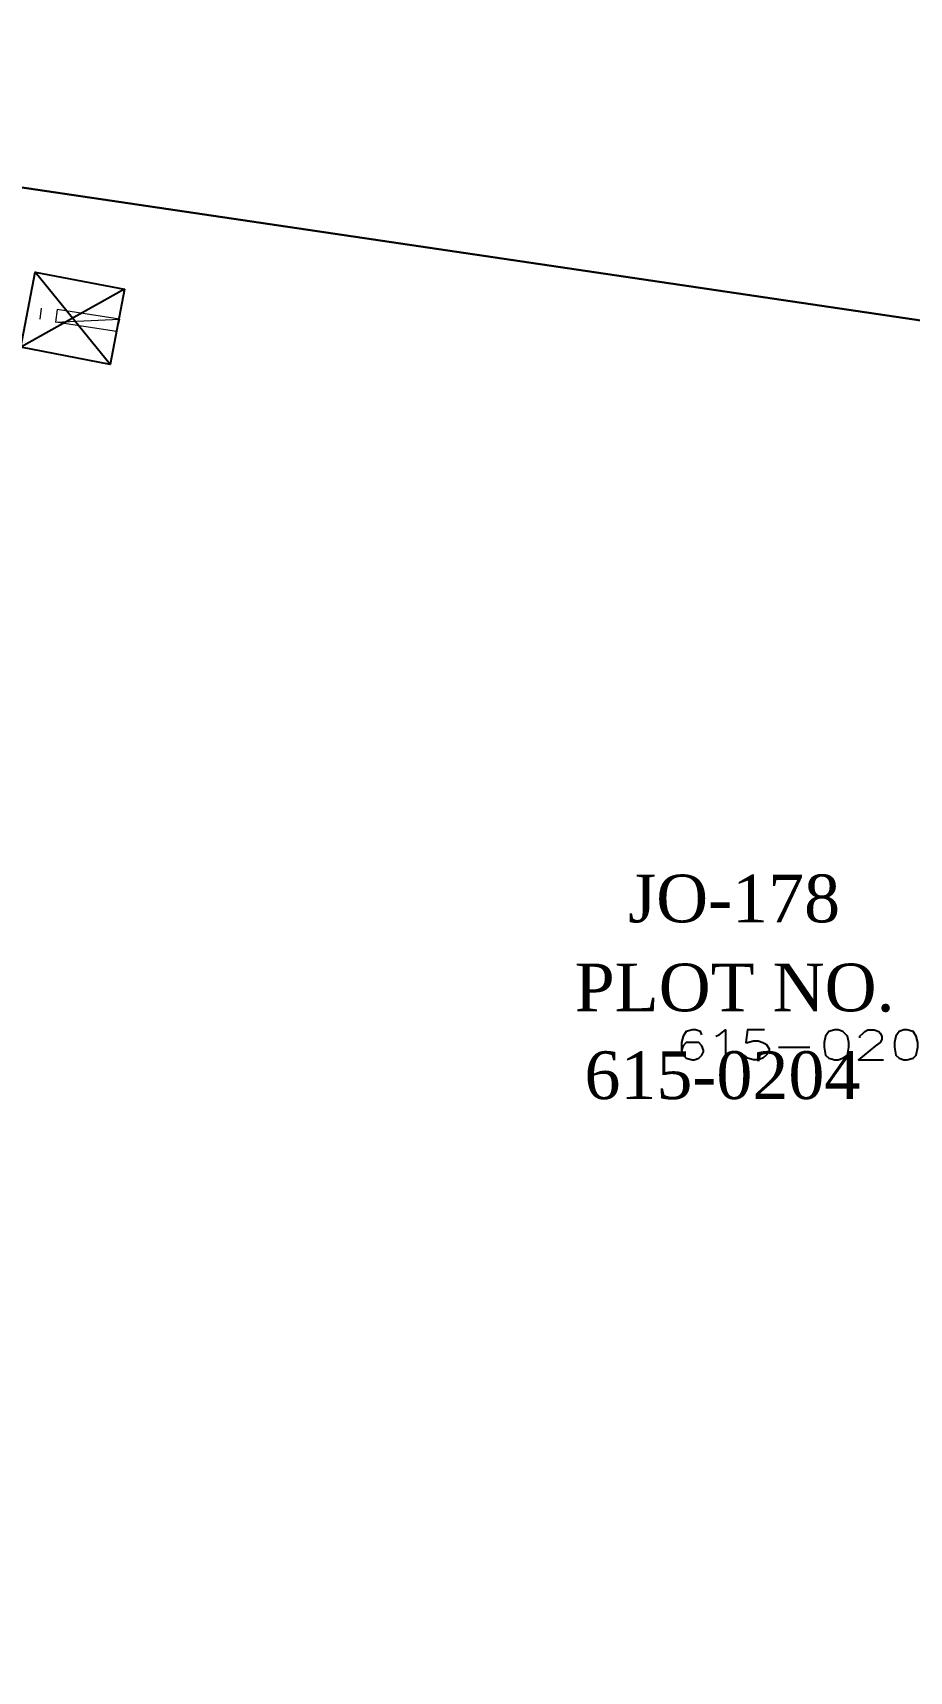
# Model space of a CAD drawing. Header units: inches. Extents: x 5 to 844, y 8 to 596.
# Drawn here: x 457.3 to 529.2, y 151.3 to 285.8 of the extents above; entities that cross this region are included whole.
import ezdxf

# ---------------------------------------------------------------- set-up
doc = ezdxf.new("R2010")
doc.units = ezdxf.units.IN
doc.header["$MEASUREMENT"] = 0
doc.layers.add('PDF_Geometry', color=7, linetype='Continuous', true_color=0x989898)
doc.layers.add('PDF_Text', color=7, linetype='Continuous')
doc.styles.add('PDF Times New Roman', font='times.ttf')

msp = doc.modelspace()

# ---------------------------------------------------------------- linework, layer by layer
at = {"layer": 'PDF_Geometry', "color": 9, "lineweight": 25, "true_color": 0xbababa}
for points in [[(454.49, 371.95), (545.26, 358.58), (531.12, 262.03), (440.61, 275.4), (454.49, 371.95)], [(440.61, 275.4), (531.12, 262.03), (621.63, 248.79), (604.66, 133.08), (590.77, 122.67), (433.79, 145.68), (423.51, 159.56), (440.61, 275.4)]]:
    msp.add_lwpolyline(points, dxfattribs=at)
at = {"layer": 'PDF_Geometry', "lineweight": 0}
for points in [[(454.49, 371.95), (440.61, 275.4), (531.12, 262.03), (545.26, 358.58), (454.49, 371.95)], [(440.61, 275.4), (423.51, 159.56), (433.79, 145.68), (590.77, 122.67), (604.66, 133.08), (621.63, 248.79), (531.12, 262.03), (440.61, 275.4)]]:
    msp.add_lwpolyline(points, dxfattribs=at)
at = {"layer": 'PDF_Geometry', "color": 6, "lineweight": 25}
for points in [[(464.78, 264.73), (463.62, 258.56), (456.29, 259.97), (457.45, 266.14), (464.78, 264.73)], [(463.62, 258.56), (457.45, 266.14)], [(464.78, 264.73), (456.29, 259.97)]]:
    msp.add_lwpolyline(points, dxfattribs=at)
at = {"layer": 'PDF_Geometry', "color": 3, "lineweight": 0}
for points in [[(457.96, 263.19), (457.83, 262.29)], [(459.25, 263.06), (459.12, 262.03), (464.39, 262.29), (459.25, 263.06)], [(459.12, 262.03), (464.39, 262.29), (464.13, 261.26), (459.12, 262.03)], [(464.39, 262.29), (464.13, 261.26)]]:
    msp.add_lwpolyline(points, dxfattribs=at)
at = {"layer": 'PDF_Geometry', "color": 7, "lineweight": 25}
for points in [[(512.22, 203.53), (512.09, 203.79), (511.7, 203.92), (511.45, 203.92), (510.93, 203.79), (510.67, 203.4), (510.55, 202.89), (510.55, 202.25), (510.67, 201.86), (510.93, 201.6), (511.45, 201.48), (511.57, 201.48), (511.96, 201.6), (512.22, 201.86), (512.35, 202.12), (512.35, 202.25), (512.22, 202.63), (511.96, 202.89), (511.57, 202.89), (511.45, 202.89), (510.93, 202.89), (510.67, 202.63), (510.55, 202.25)], [(513.37, 203.4), (513.63, 203.53), (514.15, 203.92), (514.15, 201.48)], [(517.36, 203.92), (515.95, 203.92), (515.82, 202.89), (515.95, 202.89), (516.46, 203.02), (516.85, 203.02), (517.23, 202.89), (517.49, 202.76), (517.75, 202.38), (517.75, 202.12), (517.49, 201.86), (517.23, 201.6), (516.85, 201.48), (516.46, 201.48), (515.95, 201.6), (515.82, 201.73), (515.69, 201.86)], [(523.15, 203.92), (522.63, 203.79), (522.37, 203.4), (522.25, 202.89), (522.25, 202.5), (522.37, 201.86), (522.63, 201.6), (523.15, 201.48), (523.4, 201.48), (523.79, 201.6), (524.17, 201.86), (524.3, 202.5), (524.3, 202.89), (524.17, 203.4), (523.79, 203.79), (523.4, 203.92), (523.15, 203.92)], [(525.2, 203.28), (525.2, 203.4), (525.46, 203.66), (525.59, 203.79), (525.85, 203.92), (526.36, 203.92), (526.75, 203.79), (526.87, 203.66), (527, 203.4), (527, 203.15), (526.87, 202.89), (526.49, 202.63), (525.07, 201.48), (527.13, 201.48)], [(528.8, 203.92), (528.42, 203.79), (528.16, 203.4), (528.03, 202.89), (528.03, 202.5), (528.16, 201.86), (528.42, 201.6), (528.8, 201.48), (529.06, 201.48), (529.57, 201.6), (529.83, 201.86), (529.96, 202.5), (529.96, 202.89), (529.83, 203.4), (529.57, 203.79), (529.06, 203.92), (528.8, 203.92)], [(518.52, 202.5), (521.09, 202.5)]]:
    msp.add_lwpolyline(points, dxfattribs=at)

# ---------------------------------------------------------------- texts
at = {"layer": 'PDF_Text', "color": 252, "true_color": 0x989898, "char_height": 3.9182, "attachment_point": 7, "style": 'PDF Times New Roman'}
for s, insert in [('\\W0.998920;JO-178', (506.16, 212.7)), ('\\W0.998971;PLOT NO.', (501.77, 205.37)), ('\\W0.999189;615-0204', (502.57, 198.19))]:
    msp.add_mtext(s, dxfattribs=dict(at, insert=insert))

doc.saveas('drawing.dxf')
